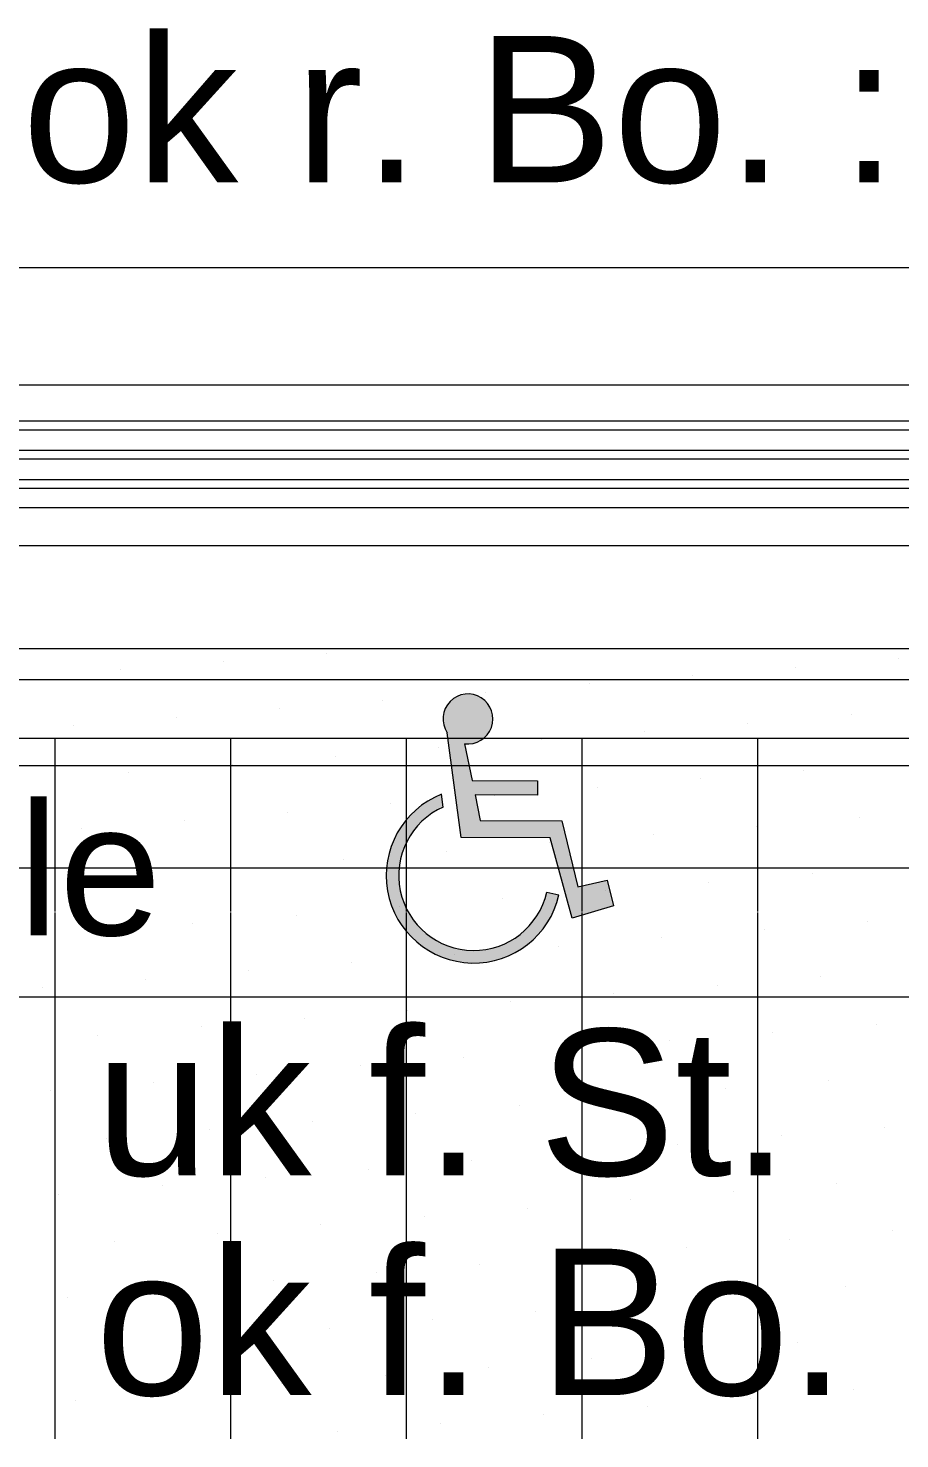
# Model space of a CAD drawing. Header units: metres. Extents: x 0.003 to 0.843, y 0.003 to 0.597.
# Drawn here: x 0.40538 to 0.41728, y 0.1918 to 0.21107 of the extents above; entities that cross this region are included whole.
import ezdxf

# ---------------------------------------------------------------- set-up
doc = ezdxf.new("R2010")
doc.units = ezdxf.units.M
for name, pattern in [('AUSGEZOGEN', [0]), ('PHANTOM', [63.50000000000001, 31.75, -6.35, 6.35, -6.35, 6.35, -6.35]), ('PUNKT', [6.35, 0, -6.35]), ('RAND', [44.449999999999996, 12.7, -6.35, 12.7, -6.35, 0, -6.35]), ('VERDECKT', [9.524999999999999, 6.35, -3.175])]:
    doc.linetypes.add(name, pattern=pattern)
for name, color, linetype, lineweight in [('Ausbau Raeume', 7, 'AUSGEZOGEN', 18), ('Bodenplatte', 7, 'AUSGEZOGEN', 18), ('Decke', 7, 'AUSGEZOGEN', 35), ('Deckendaemmung', 7, 'AUSGEZOGEN', 13), ('Fenster', 7, 'AUSGEZOGEN', 18), ('Rolladen', 7, 'AUSGEZOGEN', 13), ('Text Koten', 7, 'AUSGEZOGEN', 25), ('Text Werkplan Ausfuehrung', 7, 'AUSGEZOGEN', 25), ('Vorhangbrett', 7, 'AUSGEZOGEN', 13), ('Wand Beton bewehrt', 7, 'AUSGEZOGEN', 35)]:
    doc.layers.add(name, color=color, linetype=linetype, lineweight=lineweight)
doc.styles.add('ARIAL', font='ARIAL.TTF')

msp = doc.modelspace()

# ---------------------------------------------------------------- hatches: boundary and pattern name
at = {"layer": 'Text Werkplan Ausfuehrung', "linetype": 'AUSGEZOGEN', "lineweight": 13}
h = msp.add_hatch(color=7, dxfattribs=at)
h.paths.add_polyline_path([(0.4116682499223621, 0.2014477243821175), (0.4116783029896887, 0.2014642128139836), (0.4116874073827302, 0.2014812434503592), (0.4116955339531595, 0.2014987617665211), (0.411702656683216, 0.2015167116763987), (0.4117087527689987, 0.2015350357121488), (0.4117138026934807, 0.2015536752081398), (0.4117177902889883, 0.2015725704887709), (0.4117207027889664, 0.2015916610595305), (0.4117225308688505, 0.2016108858006734), (0.4117232686759205, 0.2016301831628975), (0.4117229138480363, 0.2016494913643982), (0.4117214675212041, 0.2016687485886733), (0.4117189343259364, 0.2016878931824222), (0.411715322372428, 0.2017068638529405), (0.411710643224591, 0.2017255998643509), (0.411704911863032, 0.2017440412320534), (0.4116981466370901, 0.2017621289147687), (0.4116903692060915, 0.2017798050035649), (0.4116816044700046, 0.2017970129072537), (0.4116718804897207, 0.2018136975335756), (0.4116612283972175, 0.201829805465577), (0.4116496822958851, 0.2018452851326311), (0.4116372791513433, 0.201860086975541), (0.4116240586730935, 0.2018741636052128), (0.4116100631873864, 0.2018874699543685), (0.4115953375017093, 0.2018999634218381), (0.4115799287613366, 0.2019116040089448), (0.411563886298386, 0.2019223544475649), (0.4115472614738815, 0.2019321803194484), (0.4115301075133177, 0.2019410501664038), (0.4115124793362515, 0.2019489355910205), (0.4114944333804779, 0.2019558113475823), (0.4114760274213378, 0.2019616554228901), (0.4114573203867478, 0.2019664491067452), (0.4114383721685363, 0.2019701770518446), (0.4114192434306982, 0.2019728273229239), (0.4113999954151751, 0.2019743914349602), (0.4113806897457817, 0.2019748643803446), (0.4113613882309177, 0.2019742446449109), (0.4113421526656805, 0.2019725342127813), (0.4113230446340258, 0.2019697385600225), (0.4113041253116023, 0.2019658666371038), (0.4112854552698927, 0.2019609308402456), (0.4112670942822909, 0.2019549469717341), (0.4112491011327343, 0.2019479341893271), (0.4112315334275002, 0.2019399149449204), (0.4112144474107788, 0.2019309149126616), (0.4111978977846018, 0.2019209629067604), (0.4111819375337096, 0.2019100907892321), (0.4111666177559198, 0.2018983333678944), (0.4111519874985307, 0.2018857282849204), (0.4111380936012952, 0.2018723158963308), (0.4111249805464591, 0.2018581391427911), (0.4111126903163504, 0.2018432434121301), (0.4111012622589665, 0.2018276763940312), (0.4110907329620015, 0.2018114879273494), (0.411081136135708, 0.2017947298405511), (0.411072502504971, 0.2017774557857756), (0.4110648597109405, 0.2017597210670738), (0.4110582322225338, 0.2017415824633377), (0.4110526412581019, 0.2017230980465288), (0.411048104717493, 0.2017043269957494), (0.411044637124747, 0.201685329407781), (0.4110422495815957, 0.2016661661046792), (0.4110409497319191, 0.201646898439048), (0.4110407417372725, 0.201627588097615), (0.4110416262635653, 0.2016082969037352), (0.4110436004789268, 0.201589086619465), (0.4110466580627741, 0.2015700187478192), (0.4110507892260469, 0.201551154335873), (0.4110559807425481, 0.2015325537793096), (0.4110622159912882, 0.201514276629061), (0.4110694750096996, 0.2014963814006528), (0.4110777345575465, 0.2014789253868635), (0.4110869681913306, 0.2014619644742934), (0.4110971463489527, 0.2014455529644461), (0.4112885576925071, 0.2000156098194162), (0.4125035396138018, 0.2000106207311938), (0.4128027756221306, 0.1989112309561224), (0.413367586501412, 0.1990823055432329), (0.4132822259727668, 0.1994294437141998), (0.4128844824197629, 0.1993428590344224), (0.4126635937914739, 0.2002411552593663), (0.4115498602391098, 0.2002457286435988), (0.4114783729125478, 0.2005957006027725), (0.4123323559245945, 0.2005921938455154), (0.4123331597063872, 0.2007879302021916), (0.4114383564560981, 0.200791604546122), (0.4113354358823585, 0.2012954603240332), (0.4113546337292288, 0.201293368620517), (0.4113739191507176, 0.2012923660906872), (0.4113932304032511, 0.2012924559442086), (0.4114125056605549, 0.2012936378934101), (0.4114316832115977, 0.2012959081542031), (0.4114507016581597, 0.2012992594581942), (0.4114695001114048, 0.2013036810759568), (0.4114880183868213, 0.2013091588513876), (0.411506197196905, 0.2013156752470164), (0.4115239783409732, 0.2013232094001674), (0.4115413048914962, 0.201331737189741), (0.4115581213763587, 0.2013412313134463), (0.4115743739564534, 0.2013516613752077), (0.4115900105980511, 0.2013629939824795), (0.411604981239394, 0.2013751928531597), (0.4116192379509651, 0.2013882189317415), (0.4116327350889447, 0.2014020305143599), (0.4116454294413381, 0.201416583382304), (0.4116572803663212, 0.2014318309435867)])
h.paths.add_polyline_path([(0.4109951285461916, 0.2004070082317221), (0.4110439848236149, 0.2004302978611327), (0.4110205331135757, 0.2006054943256322), (0.410962607887348, 0.200580792151302), (0.4109060649163687, 0.2005530717313364), (0.4108510613368421, 0.2005224101023924), (0.4107977500069123, 0.2004888924749198), (0.4107462790818643, 0.2004526119963548), (0.410696791602391, 0.2004136694922541), (0.4106494250970739, 0.2003721731861024), (0.4106043112001841, 0.2003282383985448), (0.4105615752858646, 0.2002819872269115), (0.4105213361197048, 0.2002335482058952), (0.4104837055286865, 0.2001830559503519), (0.41044878809041, 0.2001306507811951), (0.4104166808424651, 0.2000764783354348), (0.4103874730127606, 0.2000206891614471), (0.4103612457715526, 0.1999634383005896), (0.4103380720058698, 0.1999048848563334), (0.4103180161169536, 0.1998451915521028), (0.4103011338412849, 0.1997845242790595), (0.4102874720956895, 0.1997230516350829), (0.4102770688469523, 0.1996609444562232), (0.410269953006306, 0.19959837534194), (0.4102661443490853, 0.1995355181754399), (0.4102656534597711, 0.1994725476404419), (0.4102684817025722, 0.1994096387357236), (0.4102746212176379, 0.1993469662887878), (0.4102840549428993, 0.1992847044700061), (0.4102967566614844, 0.1992230263085935), (0.4103126910745802, 0.199162103211746), (0.410331813899526, 0.1991021044882905), (0.4103540719928798, 0.1990431968781668), (0.4103794034981061, 0.1989855440890474), (0.410407738017479, 0.1989293063413848), (0.4104389968077234, 0.1988746399231491), (0.4104730929988435, 0.198821696755495), (0.4105099318355421, 0.1987706239705608), (0.4105494109405509, 0.1987215635025855), (0.4105914205991419, 0.1986746516934609), (0.4106358440640325, 0.1986300189138333), (0.4106825578798315, 0.1985877892007898), (0.4107314322261288, 0.1985480799131579), (0.4107823312782758, 0.1985110014053567), (0.4108351135848475, 0.1984766567207139), (0.4108896324607461, 0.1984451413051047), (0.410945736394846, 0.1984165427417029), (0.4110032694710541, 0.1983909405075752), (0.4110620718016068, 0.1983684057528199), (0.411121979971409, 0.1983490011028325), (0.4111828274921746, 0.1983327804842602), (0.4112444452651071, 0.1983197889751468), (0.4113066620508335, 0.1983100626796486), (0.4113693049452903, 0.1983036286277102), (0.4114321998602316, 0.1983005046999333), (0.4114951720070333, 0.1983006995778942), (0.4115580463824389, 0.1983042127200174), (0.4116206482549044, 0.1983110343630765), (0.4116828036501881, 0.1983211455493288), (0.4117443398348317, 0.1983345181791993), (0.4118050857962035, 0.1983511150893732), (0.4118648727177441, 0.1983708901560713), (0.411923534448124, 0.1983937884232341), (0.4119809079629845, 0.1984197462552475), (0.4120368338179921, 0.1984486915137846), (0.4120911565919465, 0.1984805437582927), (0.4121437253186994, 0.1985152144695312), (0.4121943939067056, 0.1985526072955782), (0.4122430215450117, 0.1985926183195962), (0.412289473094585, 0.1986351363486247), (0.4123336194638696, 0.1986800432225883), (0.4123753379675383, 0.1987272141426757), (0.4124145126674454, 0.1987765180181569), (0.4124510346948221, 0.1988278178306951), (0.4124848025528313, 0.1988809710151318), (0.4125157223986332, 0.1989358298556758), (0.4125437083041779, 0.1989922418964211), (0.4125686824950093, 0.1990500503650265), (0.4125905755663974, 0.1991090946083992), (0.4126093266762255, 0.1991692105391535), (0.412624883714068, 0.1992302310916248), (0.4124584703005724, 0.1992680158695703), (0.4124450956103391, 0.1992155710381485), (0.412428968321514, 0.1991639062219106), (0.4124101334972595, 0.1991131657836281), (0.4123886437661862, 0.1990634915031592), (0.4123645591752926, 0.1990150221812819), (0.41233794702218, 0.1989678932518591), (0.4123088816670128, 0.1989222364034054), (0.4122774443247354, 0.1988781792111177), (0.4122437228381428, 0.1988358447804053), (0.4122078114324264, 0.1987953514029064), (0.4121698104518919, 0.1987568122259545), (0.412129826079571, 0.1987203349364191), (0.4120879700405246, 0.1986860214598078), (0.412044359289661, 0.1986539676754624), (0.4119991156849337, 0.1986242631486512), (0.4119523656468488, 0.1985969908803055), (0.4119042398052131, 0.1985722270750917), (0.4118548726341318, 0.1985500409284882), (0.4118044020762525, 0.1985304944334271), (0.4117529691573282, 0.198513642207085), (0.4117007175921584, 0.198499531338256), (0.4116477933830187, 0.1984882012557901), (0.4115943444116988, 0.1984796836184087), (0.4115405200262877, 0.1984740022262491), (0.4114864706238638, 0.198471172954361), (0.4114323472302532, 0.1984712037083478), (0.411378301078028, 0.1984740944022751), (0.4113244831839311, 0.1984798369589153), (0.4112710439269038, 0.1984884153323106), (0.4112181326278911, 0.1984998055526148), (0.4111658971326094, 0.1985139757930638), (0.4111144833984309, 0.1985308864589179), (0.4110640350865494, 0.1985504902980824), (0.4110146931605561, 0.1985727325331555), (0.4109665954925605, 0.1985975510144777), (0.410919876477942, 0.1986248763937956), (0.410874666659824, 0.1986546323180369), (0.4108310923643036, 0.198686735642656), (0.4107892753474702, 0.1987210966639596), (0.4107493324551954, 0.1987576193697524), (0.4107113752966367, 0.1987962017076279), (0.4106755099323776, 0.1988367358701126), (0.410641836578073, 0.1988791085959106), (0.4106104493244227, 0.198923201486381), (0.4105814358742631, 0.1989688913363657), (0.4105548772975047, 0.1990160504784522), (0.4105308478046075, 0.1990645471397066), (0.4105094145392172, 0.1991142458098752), (0.410490637390556, 0.1991650076200267), (0.4104745688260742, 0.1992166907305882), (0.4104612537448471, 0.1992691507276682), (0.410450729352118, 0.1993222410265885), (0.4104430250553359, 0.1993758132814674), (0.4104381623819878, 0.1994297177997346), (0.4104361549194444, 0.1994838039604042), (0.4104370082769941, 0.1995379206349385), (0.4104407200701697, 0.199591916609541), (0.4104472799274098, 0.1996456410076725), (0.4104566695190439, 0.1996989437116459), (0.4104688626085025, 0.1997516757820695), (0.410483825125633, 0.1998036898740343), (0.4105015152618978, 0.1998548406488139), (0.4105218835871954, 0.1999049851799846), (0.4105448731879806, 0.1999539833527824), (0.4105704198262919, 0.200001698255619), (0.4105984521192463, 0.2000479965626459), (0.4106288917385008, 0.2000927489062865), (0.4106616536291159, 0.2001358302387298), (0.4106966462472211, 0.2001771201813299), (0.4107337718158039, 0.2002165033609777), (0.4107729265979242, 0.200253869732474), (0.4108140011865773, 0.200289114886024), (0.410856880810399, 0.2003221403389767), (0.4109014456543618, 0.2003528538110091), (0.4109475711945683, 0.2003811694819788)])

# ---------------------------------------------------------------- linework, layer by layer
at = {"layer": 'Ausbau Raeume', "color": 254, "linetype": 'AUSGEZOGEN', "lineweight": 18}
for p, q in [((0.4057417494236105, 0.1990033825059178), (0.4057417494236106, 0.2013713535232037)), ((0.4081417493699663, 0.1990033825059178), (0.4081417493699664, 0.2013713535232037)), ((0.4105417493163221, 0.1990033825059178), (0.4105417493163222, 0.2013713535232037)), ((0.4129417492626781, 0.1990033825059178), (0.4129417492626781, 0.2013713535232037)), ((0.4153417492090339, 0.1990033825059178), (0.4153417492090339, 0.2013713535232037)), ((0.4057417494236105, 0.1918033826668503), (0.4057417494236105, 0.1989889825062396)), ((0.4081417493699663, 0.1918033826668503), (0.4081417493699663, 0.1989889825062396)), ((0.4105417493163221, 0.1918033826668503), (0.4105417493163221, 0.1989889825062396)), ((0.4129417492626781, 0.1918033826668503), (0.4129417492626781, 0.1989889825062396)), ((0.4153417492090339, 0.1918033826668503), (0.4153417492090339, 0.1989889825062396))]:
    msp.add_line(p, q, dxfattribs=at)
at = {"layer": 'Bodenplatte', "color": 92, "linetype": 'VERDECKT', "lineweight": 18, "true_color": 0x00c600}
msp.add_line((0.3223599928617479, 0.2025973625236443), (0.6343599858880049, 0.2025973625236443), dxfattribs=at)
at = {"layer": 'Decke', "color": 92, "linetype": 'PHANTOM', "lineweight": 18, "true_color": 0x00c600}
msp.add_line((0.3223599928617479, 0.2025973625236443), (0.6343599858880049, 0.2025973625236443), dxfattribs=at)
at = {"layer": 'Decke', "color": 92, "linetype": 'RAND', "lineweight": 18, "true_color": 0x00c600}
msp.add_line((0.3191599929332732, 0.2009973625594071), (0.6375599858164791, 0.2009973625594071), dxfattribs=at)
at = {"layer": 'Deckendaemmung', "color": 211, "linetype": 'AUSGEZOGEN', "lineweight": 13, "true_color": 0xff70ff}
for p, q in [((0.4094548086141049, 0.2025330543262576), (0.4094548086141049, 0.2025330543262576)), ((0.4172634584169232, 0.2024520387051938), (0.4172634584169232, 0.2024520387051938)), ((0.4066359180091191, 0.2023062517698276), (0.4066359180091191, 0.2023062517698276)), ((0.408045363311612, 0.2024196530480426), (0.408045363311612, 0.2024196530480426)), ((0.4158540131144303, 0.2023386374269788), (0.4158540131144303, 0.2023386374269788)), ((0.4130351225094446, 0.2021118348705487), (0.4130351225094446, 0.2021118348705487)), ((0.4144445678119374, 0.2022252361487638), (0.4144445678119374, 0.2022252361487638)), ((0.4102162319044588, 0.2018850323141187), (0.4102162319044588, 0.2018850323141187)), ((0.4116256772069516, 0.2019984335923338), (0.4116256772069516, 0.2019984335923338)), ((0.4116256772069516, 0.2019984335923338), (0.4116256772069516, 0.2019984335923338)), ((0.408806786601966, 0.2017716310359036), (0.408806786601966, 0.2017716310359036)), ((0.4166154364047843, 0.2016906154148399), (0.4166154364047843, 0.2016906154148399)), ((0.4059878959969801, 0.2015448284794736), (0.4059878959969801, 0.2015448284794736)), ((0.4073973412994731, 0.2016582297576887), (0.4073973412994731, 0.2016582297576887)), ((0.4152059911022914, 0.2015772141366249), (0.4152059911022914, 0.2015772141366249)), ((0.4123871004973057, 0.2013504115801948), (0.4123871004973057, 0.2013504115801948)), ((0.4137965457997985, 0.2014638128584098), (0.4137965457997985, 0.2014638128584098)), ((0.4095682098923198, 0.2011236090237647), (0.4095682098923198, 0.2011236090237647)), ((0.4109776551948128, 0.2012370103019798), (0.4109776551948128, 0.2012370103019798)), ((0.408158764589827, 0.2010102077455497), (0.408158764589827, 0.2010102077455497)), ((0.4159674143926453, 0.2009291921244859), (0.4159674143926453, 0.2009291921244859)), ((0.4067493192873342, 0.2008968064673347), (0.4067493192873342, 0.2008968064673347)), ((0.4145579690901525, 0.2008157908462709), (0.4145579690901525, 0.2008157908462709)), ((0.4117390784851667, 0.2005889882898408), (0.4117390784851667, 0.2005889882898408)), ((0.4131485237876595, 0.2007023895680559), (0.4131485237876595, 0.2007023895680559)), ((0.408920187880181, 0.2003621857334108), (0.408920187880181, 0.2003621857334108)), ((0.4103296331826739, 0.2004755870116258), (0.4103296331826739, 0.2004755870116258)), ((0.4061012972751953, 0.2001353831769808), (0.4061012972751953, 0.2001353831769808)), ((0.4075107425776881, 0.2002487844551958), (0.4075107425776881, 0.2002487844551958)), ((0.4153193923805064, 0.200167768834132), (0.4153193923805064, 0.200167768834132)), ((0.4167288376829993, 0.2002811701123471), (0.4167288376829993, 0.2002811701123471)), ((0.4139099470780136, 0.200054367555917), (0.4139099470780136, 0.200054367555917)), ((0.4110910564730277, 0.1998275649994869), (0.4110910564730277, 0.1998275649994869)), ((0.4125005017755207, 0.199940966277702), (0.4125005017755207, 0.199940966277702)), ((0.408272165868042, 0.1996007624430569), (0.408272165868042, 0.1996007624430569)), ((0.4096816111705349, 0.1997141637212718), (0.4096816111705349, 0.1997141637212718)), ((0.4054532752630563, 0.1993739598866268), (0.4054532752630563, 0.1993739598866268)), ((0.4068627205655491, 0.1994873611648418), (0.4068627205655491, 0.1994873611648418)), ((0.4146713703683674, 0.199406345543778), (0.4146713703683674, 0.199406345543778)), ((0.4160808156708604, 0.1995197468219931), (0.4160808156708604, 0.1995197468219931)), ((0.4118524797633818, 0.199179542987348), (0.4118524797633818, 0.199179542987348)), ((0.4132619250658746, 0.199292944265563), (0.4132619250658746, 0.199292944265563)), ((0.4104430344608889, 0.1990661417091329), (0.4104430344608889, 0.1990661417091329)), ((0.4076241438559032, 0.1988393391527029), (0.4076241438559032, 0.1988393391527029)), ((0.409033589158396, 0.1989527404309179), (0.409033589158396, 0.1989527404309179)), ((0.4168422389612143, 0.1988717248098542), (0.4168422389612143, 0.1988717248098542)), ((0.4062146985534102, 0.1987259378744879), (0.4062146985534102, 0.1987259378744879)), ((0.4140233483562286, 0.198644922253424), (0.4140233483562286, 0.198644922253424)), ((0.4154327936587215, 0.1987583235316391), (0.4154327936587215, 0.1987583235316391)), ((0.4112044577512428, 0.1984181196969941), (0.4112044577512428, 0.1984181196969941)), ((0.4126139030537357, 0.1985315209752091), (0.4126139030537357, 0.1985315209752091)), ((0.4126139030537357, 0.1985315209752091), (0.4126139030537357, 0.1985315209752091)), ((0.4097950124487499, 0.198304718418779), (0.4097950124487499, 0.198304718418779)), ((0.4069761218437642, 0.1980779158623489), (0.4069761218437642, 0.1980779158623489)), ((0.408385567146257, 0.198191317140564), (0.408385567146257, 0.198191317140564)), ((0.4161942169490753, 0.1981103015195002), (0.4161942169490753, 0.1981103015195002)), ((0.4055666765412714, 0.1979645145841339), (0.4055666765412714, 0.1979645145841339)), ((0.4055666765412714, 0.1979645145841339), (0.4055666765412714, 0.1979645145841339)), ((0.4133753263440897, 0.1978834989630701), (0.4133753263440897, 0.1978834989630701)), ((0.4147847716465825, 0.1979969002412852), (0.4147847716465825, 0.1979969002412852)), ((0.4105564357391039, 0.19765669640664), (0.4105564357391039, 0.19765669640664)), ((0.4119658810415968, 0.1977700976848551), (0.4119658810415968, 0.1977700976848551)), ((0.4091469904366111, 0.1975432951284251), (0.4091469904366111, 0.1975432951284251)), ((0.4169556402394293, 0.1974622795073613), (0.4169556402394293, 0.1974622795073613)), ((0.4063280998316252, 0.197316492571995), (0.4063280998316252, 0.197316492571995)), ((0.4077375451341181, 0.1974298938502101), (0.4077375451341181, 0.1974298938502101)), ((0.4155461949369365, 0.1973488782291463), (0.4155461949369365, 0.1973488782291463)), ((0.4127273043319508, 0.1971220756727162), (0.4127273043319508, 0.1971220756727162)), ((0.4141367496344436, 0.1972354769509312), (0.4141367496344436, 0.1972354769509312)), ((0.4099084137269649, 0.1968952731162861), (0.4099084137269649, 0.1968952731162861)), ((0.4113178590294578, 0.1970086743945011), (0.4113178590294578, 0.1970086743945011)), ((0.4070895231219793, 0.1966684705598561), (0.4070895231219793, 0.1966684705598561)), ((0.4084989684244721, 0.1967818718380711), (0.4084989684244721, 0.1967818718380711)), ((0.4163076182272904, 0.1967008562170073), (0.4163076182272904, 0.1967008562170073)), ((0.4056800778194863, 0.196555069281641), (0.4056800778194863, 0.196555069281641)), ((0.4134887276223048, 0.1964740536605773), (0.4134887276223048, 0.1964740536605773)), ((0.4148981729247976, 0.1965874549387923), (0.4148981729247976, 0.1965874549387923)), ((0.4120792823198118, 0.1963606523823622), (0.4120792823198118, 0.1963606523823622)), ((0.409260391714826, 0.1961338498259322), (0.409260391714826, 0.1961338498259322)), ((0.410669837017319, 0.1962472511041472), (0.410669837017319, 0.1962472511041472)), ((0.4064415011098404, 0.1959070472695021), (0.4064415011098404, 0.1959070472695021)), ((0.4078509464123332, 0.1960204485477171), (0.4078509464123332, 0.1960204485477171)), ((0.4156595962151515, 0.1959394329266533), (0.4156595962151515, 0.1959394329266533)), ((0.4170690415176443, 0.1960528342048684), (0.4170690415176443, 0.1960528342048684)), ((0.4128407056101657, 0.1957126303702233), (0.4128407056101657, 0.1957126303702233)), ((0.4142501509126586, 0.1958260316484383), (0.4142501509126586, 0.1958260316484383)), ((0.4114312603076728, 0.1955992290920083), (0.4114312603076728, 0.1955992290920083)), ((0.4086123697026872, 0.1953724265355782), (0.4086123697026872, 0.1953724265355782)), ((0.41002181500518, 0.1954858278137932), (0.41002181500518, 0.1954858278137932)), ((0.4057934790977014, 0.1951456239791482), (0.4057934790977014, 0.1951456239791482)), ((0.4072029244001942, 0.1952590252573632), (0.4072029244001942, 0.1952590252573632)), ((0.4150115742030127, 0.1951780096362994), (0.4150115742030127, 0.1951780096362994)), ((0.4164210195055055, 0.1952914109145144), (0.4164210195055055, 0.1952914109145144)), ((0.4121926835980267, 0.1949512070798694), (0.4121926835980267, 0.1949512070798694)), ((0.4121926835980267, 0.1949512070798694), (0.4121926835980267, 0.1949512070798694)), ((0.4136021289005197, 0.1950646083580844), (0.4136021289005197, 0.1950646083580844)), ((0.4107832382955339, 0.1948378058016543), (0.4107832382955339, 0.1948378058016543)), ((0.4079643476905482, 0.1946110032452243), (0.4079643476905482, 0.1946110032452243)), ((0.4093737929930411, 0.1947244045234393), (0.4093737929930411, 0.1947244045234393)), ((0.4171824427958594, 0.1946433889023755), (0.4171824427958594, 0.1946433889023755)), ((0.4065549023880553, 0.1944976019670092), (0.4065549023880553, 0.1944976019670092)), ((0.4143635521908736, 0.1944165863459454), (0.4143635521908736, 0.1944165863459454)), ((0.4157729974933665, 0.1945299876241605), (0.4157729974933665, 0.1945299876241605)), ((0.4115446615858879, 0.1941897837895154), (0.4115446615858879, 0.1941897837895154)), ((0.4129541068883808, 0.1943031850677304), (0.4129541068883808, 0.1943031850677304)), ((0.4101352162833951, 0.1940763825113004), (0.4101352162833951, 0.1940763825113004)), ((0.4073163256784093, 0.1938495799548703), (0.4073163256784093, 0.1938495799548703)), ((0.4087257709809022, 0.1939629812330853), (0.4087257709809022, 0.1939629812330853)), ((0.4165344207837205, 0.1938819656120216), (0.4165344207837205, 0.1938819656120216)), ((0.4059068803759163, 0.1937361786766553), (0.4059068803759163, 0.1937361786766553)), ((0.4137155301787347, 0.1936551630555916), (0.4137155301787347, 0.1936551630555916)), ((0.4151249754812276, 0.1937685643338065), (0.4151249754812276, 0.1937685643338065)), ((0.410896639573749, 0.1934283604991614), (0.410896639573749, 0.1934283604991614)), ((0.4123060848762418, 0.1935417617773765), (0.4123060848762418, 0.1935417617773765)), ((0.4080777489687632, 0.1932015579427314), (0.4080777489687632, 0.1932015579427314)), ((0.4094871942712561, 0.1933149592209464), (0.4094871942712561, 0.1933149592209464)), ((0.4066683036662704, 0.1930881566645164), (0.4066683036662704, 0.1930881566645164)), ((0.4144769534690887, 0.1930071410434526), (0.4144769534690887, 0.1930071410434526)), ((0.4158863987715815, 0.1931205423216676), (0.4158863987715815, 0.1931205423216676)), ((0.4130675081665958, 0.1928937397652375), (0.4130675081665958, 0.1928937397652375)), ((0.4102486175616101, 0.1926669372088075), (0.4102486175616101, 0.1926669372088075)), ((0.4116580628641029, 0.1927803384870225), (0.4116580628641029, 0.1927803384870225)), ((0.4074297269566242, 0.1924401346523774), (0.4074297269566242, 0.1924401346523774)), ((0.4088391722591171, 0.1925535359305925), (0.4088391722591171, 0.1925535359305925)), ((0.4166478220619355, 0.1924725203095287), (0.4166478220619355, 0.1924725203095287)), ((0.4060202816541314, 0.1923267333741625), (0.4060202816541314, 0.1923267333741625)), ((0.4138289314569498, 0.1922457177530986), (0.4138289314569498, 0.1922457177530986)), ((0.4152383767594426, 0.1923591190313136), (0.4152383767594426, 0.1923591190313136)), ((0.4124194861544569, 0.1921323164748836), (0.4124194861544569, 0.1921323164748836)), ((0.4096005955494711, 0.1919055139184536), (0.4096005955494711, 0.1919055139184536)), ((0.411010040851964, 0.1920189151966686), (0.411010040851964, 0.1920189151966686))]:
    msp.add_line(p, q, dxfattribs=at)
at = {"layer": 'Fenster', "color": 7, "linetype": 'AUSGEZOGEN', "lineweight": 13}
for p, q in [((0.3942799842420348, 0.2061973693521282), (0.4222000025015078, 0.2061973602753333)), ((0.4224600033589919, 0.2057013607376007), (0.3940199851151086, 0.2057013689099058)), ((0.394019985323837, 0.205581368912588), (0.4224600035677204, 0.2055813607402829)), ((0.3940199858108703, 0.205301368918847), (0.4224600040547539, 0.2053013607465423)), ((0.4224600042634822, 0.205181360749225), (0.3940199860195989, 0.2051813689215292)), ((0.3940199865066319, 0.2049013689277881), (0.4224600047505155, 0.2049013607554835)), ((0.4224600049592441, 0.2047813607581657), (0.3940199867153605, 0.2047813689304703)), ((0.4221639734127075, 0.2045173561045467), (0.3943159872064083, 0.2045173653066345)), ((0.3930159912890679, 0.2021713671179605), (0.4221640091905404, 0.2021713601771535)), ((0.3922599912993611, 0.2013713535232037), (0.4535599899291995, 0.2013713535232037))]:
    msp.add_line(p, q, dxfattribs=at)
at = {"layer": 'Rolladen', "color": 7, "linetype": 'PHANTOM', "lineweight": 13}
for p, q in [((0.4535660288276466, 0.1995973625906964), (0.3922599912993611, 0.1995973625906964)), ((0.3922599912993611, 0.1978373626300354), (0.4535660288276466, 0.1978373626300354))]:
    msp.add_line(p, q, dxfattribs=at)
at = {"layer": 'Text Werkplan Ausfuehrung', "color": 7, "linetype": 'AUSGEZOGEN', "lineweight": 13}
for p, q in [((0.4112885576925071, 0.2000156098194162), (0.4110971463493026, 0.2014455529618318)), ((0.4113354549467395, 0.2012953669928543), (0.4114383564560981, 0.200791604546122)), ((0.4114383564560981, 0.200791604546122), (0.4123331597063872, 0.2007879302021916)), ((0.4123331597063872, 0.2007879302021916), (0.4123323559245945, 0.2005921938455154)), ((0.4110439848236149, 0.2004302978611327), (0.4110205331135757, 0.2006054943256322)), ((0.4123323559245945, 0.2005921938455154), (0.4114783729125478, 0.2005957006027725)), ((0.4114783729125478, 0.2005957006027725), (0.4115498602391098, 0.2002457286435988)), ((0.4115498602391098, 0.2002457286435988), (0.4126635937914739, 0.2002411552593663)), ((0.4126635937914739, 0.2002411552593663), (0.4128844824197629, 0.1993428590344224)), ((0.4125035396138018, 0.2000106207311938), (0.4112885576925071, 0.2000156098194162)), ((0.4128027756221306, 0.1989112309561224), (0.4125035396138018, 0.2000106207311938)), ((0.4128844824197629, 0.1993428590344224), (0.4132822259727668, 0.1994294437141998)), ((0.4132822259727668, 0.1994294437141998), (0.413367586501412, 0.1990823055432329)), ((0.4124584703005724, 0.1992680158695703), (0.412624883714068, 0.1992302310916248)), ((0.413367586501412, 0.1990823055432329), (0.4128027756221306, 0.1989112309561224))]:
    msp.add_line(p, q, dxfattribs=at)
for centre, radius, start, end in [((0.411381987400593, 0.2016335687791733), 0.0003412980680971984, 262.160677775363, 213.4277143719017), ((0.4114599905205273, 0.1994947243191722), 0.001194542933416667, 111.5853924643622, 347.207671308021), ((0.4114599905205273, 0.1994947243191722), 0.001023893838383667, 113.9724723958509, 347.2076717673677)]:
    msp.add_arc(centre, radius, start, end, dxfattribs=at)
at = {"layer": 'Vorhangbrett', "color": 191, "linetype": 'PUNKT', "lineweight": 13, "true_color": 0xbe96ea}
msp.add_line((0.3258599927835167, 0.2077973624074153), (0.4618599897436801, 0.2077973624074153), dxfattribs=at)
at = {"layer": 'Wand Beton bewehrt', "color": 180, "linetype": 'PUNKT', "lineweight": 18}
for p, q in [((0.4558599898777906, 0.2039973624923487), (0.3899599913507701, 0.2039973624923487)), ((0.3922599912993611, 0.2025973625236411), (0.4535599899291995, 0.2025973625236411))]:
    msp.add_line(p, q, dxfattribs=at)

# ---------------------------------------------------------------- texts
at = {"layer": 'Text Koten', "color": 7, "linetype": 'AUSGEZOGEN', "lineweight": 18, "char_height": 0.002, "width": 0.001, "attachment_point": 7, "style": 'ARIAL'}
for s, insert in [('ok\\~r.\\~Bo.\\~:\\~+10.99', (0.4052933241228198, 0.2089306956036576)), ('uk\\~f.\\~St.\\~\\~:\\~+13.47', (0.4062934636104989, 0.1953706959738024)), ('ok\\~f.\\~Bo.\\~:\\~+11.10', (0.4062934634793647, 0.1923706959738024))]:
    msp.add_mtext(s, dxfattribs=dict(at, insert=insert))
at = {"layer": 'Text Werkplan Ausfuehrung', "color": 240, "linetype": 'AUSGEZOGEN', "lineweight": 18, "insert": (0.3940599912591283, 0.1986547243601995), "char_height": 0.001799999952316284, "width": 0.0008999999761581421, "attachment_point": 7, "style": 'ARIAL'}
msp.add_mtext('IV\\~Schwelle', dxfattribs=at)

doc.saveas('drawing.dxf')
